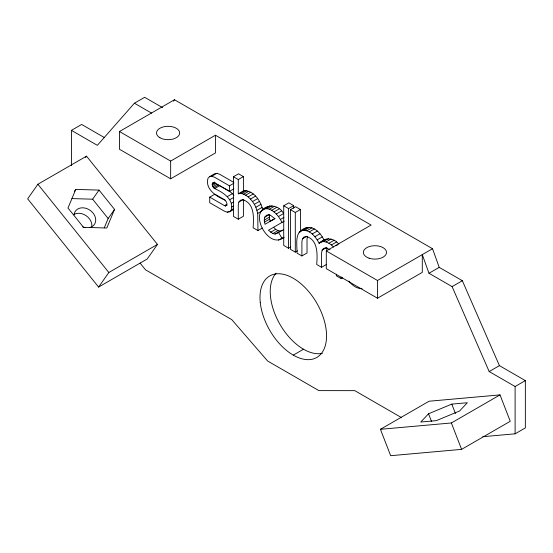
<?xml version="1.0" encoding="UTF-8"?>
<svg xmlns="http://www.w3.org/2000/svg" width="553" height="553" viewBox="0 0 553 553"><rect width="100%" height="100%" fill="white"/><g stroke="black" fill="none" stroke-linecap="round" stroke-linejoin="round"><path stroke-width="0.83" d="M225.168 200.124L214.847 194.165L209.725 197.124L209.725 202.723L224.47 211.239L227.338 212.228L229.689 211.758L231.272 209.96C234.126 199.315 222.852 192.202 214.64 188.601C212.967 187.474 211.806 185.303 212.359 183.285L213.686 182.525L214.64 182.87L229.44 191.414L233.829 188.884M274.952 218.546L264.998 224.297L264.237 220.129L264.783 217.17L266.422 215.338L268.309 214.827L270.486 215.29L274.882 218.649L269.836 221.504M270.12 221.338L269.352 217.177L269.767 214.951M262.35 228.036L257.961 230.573L253.108 227.774C253.848 218.179 254.65 203.103 242.795 199.785L240.444 200.255L238.855 202.052L238.281 205.032L238.281 219.209L233.428 216.41L233.428 176.753L238.55 173.794L243.403 176.601L243.41 190.861L238.295 193.82L238.281 179.552L233.428 176.753M243.832 199.84L243.403 202.073L243.403 216.258L238.281 219.209M326.678 264.334L321.556 267.293L316.703 264.486C317.436 254.905 318.252 239.829 306.41 236.518L304.06 236.988L302.477 238.785L301.903 241.765L301.903 255.942L297.051 253.143C297.023 242.159 294.002 230.566 307.558 227.407C315.362 226.792 321.072 234.078 324.224 240.361L319.109 243.32C315.887 236.767 308.857 227.974 300.632 231.036M307.454 236.573L307.026 238.806L307.026 252.991L301.903 255.942M330.086 249.79L326.063 247.862L323.712 248.332L322.129 250.129L321.556 253.108L321.556 267.293M326.678 250.15L327.106 247.917M75.761 189.403L67.998 208.011L83.517 227.318L106.798 228.009L114.554 209.4L99.035 190.094L75.761 189.403L74.282 191.504M104.275 227.808L108.153 218.504L114.554 209.4M262.979 209.442C269.007 206.746 274.965 212.069 278.429 216.541L283.551 213.582C277.136 200.822 256.855 205.357 259.647 220.17C260.94 230.732 273.037 246.417 284.235 237.216M173.594 101.192L174.492 99.74L432.522 248.712L439.22 267.362L462.343 280.71L499.421 365.637L525.35 380.609L525.35 427.904L515.113 433.815L482.755 436.704M37.887 184.253L27.65 198.817L98.593 287.069L147.229 258.991L157.467 244.419L86.524 156.167L37.887 184.253L108.83 272.498L98.593 287.069M85.549 157.557L86.524 156.167M71.945 198.582L92.641 199.198L99.035 190.094M233.822 182.428L219.762 174.313L216.894 173.317L214.571 173.773L209.456 176.725L207.9 178.501C205.052 189.133 216.223 196.301 224.47 199.875C226.191 200.981 227.38 203.179 226.806 205.225L225.465 206.006L224.47 205.633L209.725 197.124M162.568 107.635L144.665 97.3L134.427 103.211L97.356 145.335L71.42 130.363L71.42 165.617M428.54 413.768L420.778 422.036L436.296 420.646L459.578 410.997L467.333 402.729L451.815 404.112L428.54 413.768L431.589 421.621M266.532 207.79L268.101 206.483M304.261 229.301L305.747 228.085M319.109 243.32C324.749 237.216 333.839 237.569 338.823 244.156M324.224 240.361L326.139 239.09M71.42 130.363L81.664 124.453L104.628 137.711M119.455 131.517L170.649 161.075L215.449 135.209L215.449 152.946L170.649 178.806L119.455 149.248L119.455 131.517L174.492 99.74M209.456 176.725L211.778 176.269L216.894 173.317M212.359 183.285L214.557 182.02M212.186 184.28L215.11 182.594M212.359 185.497L216.016 183.382M212.891 186.741L217.281 184.204M213.686 187.833L218.808 184.875M214.64 188.601L219.762 185.642L229.592 191.317L232.46 193.633L233.871 195.527M238.281 179.552L243.403 176.601M211.778 176.269L214.64 177.264L229.44 185.808L233.829 183.278M227.338 196.591L232.46 193.633M238.295 193.82L239.912 193.522L245.034 190.571C254.788 191.476 261.002 201.631 262.841 210.437M229.689 199.744L233.345 197.628M239.912 193.522L241.709 193.647L246.825 190.695M241.709 193.647L243.638 194.2L248.76 191.241M108.83 272.498L157.467 244.419M224.47 205.633L226.668 204.368M225.465 206.006L226.93 205.156M231.272 203.338L233.463 202.073M243.638 194.2L245.67 195.181L250.786 192.223M238.855 202.052L243.244 199.515M245.67 195.181L248.145 196.889L253.267 193.93M231.845 206.981L233.304 206.138M227.338 212.228L228.804 211.384M231.272 209.96L233.463 208.695M248.145 196.889L250.447 199.045L255.569 196.087M229.689 211.758L233.345 209.649M250.447 199.045L252.534 201.555L257.65 198.596M252.534 201.555L254.359 204.32L259.475 201.368M257.961 230.573L257.726 213.396L255.866 207.271L260.988 204.32M257.007 210.327L262.129 207.375M261.41 210.741L264.334 209.055M264.901 208.73L270.016 205.771M257.726 213.396L261.382 211.287M267.051 208.668L272.166 205.716M269.332 209.207L274.454 206.255M271.661 210.292L276.783 207.34M290.767 246.977L288.576 248.249L283.724 245.442L283.724 205.785L288.839 202.833L293.691 205.633L293.691 208.218M264.783 217.17L269.173 214.633M273.991 211.896L279.113 208.944M264.237 220.129L269.352 217.177M276.279 213.997L281.394 211.039M264.424 222.147L269.546 219.195M283.724 205.785L288.576 208.592L293.691 205.633M297.486 250.862L295.295 252.127L290.443 249.327L290.443 209.67L295.558 206.711L300.41 209.511L300.41 231.928M278.429 216.541L280.343 219.465L284 217.357M290.443 209.67L295.295 212.47L300.41 209.511M284.235 221.131L268.44 230.248L272.836 233.58L275.014 234.023L276.908 233.497L283.717 229.564M270.576 232.281L275.698 229.322L277.959 230.622L280.136 231.064L282.023 230.546M272.836 233.58L277.959 230.622M275.014 234.023L280.136 231.064M278.477 240.161L282.866 237.624M299.138 232.26L307.558 227.407M304.53 230.269L309.652 227.311M306.839 230.774L311.961 227.815M309.279 231.907L314.401 228.949M302.477 238.785L306.867 236.249M312.21 233.981L317.325 231.03M314.878 236.684L319.993 233.725M317.201 239.843L322.323 236.891M321.017 242.048L323.367 241.585L328.482 238.626M323.367 241.585L326.042 241.965L331.157 239.014M326.042 241.965L328.931 243.251L334.053 240.292M322.129 250.129L326.519 247.599M328.931 243.251L331.406 244.958L336.528 242M525.35 380.609L515.113 386.519L489.177 371.554L452.105 286.62L428.983 273.272L422.285 254.629L422.285 272.359L377.485 298.226L326.291 268.668L326.291 250.931L371.084 225.064L215.449 135.209M335.899 245.843L337.365 245M336.355 274.164L336.355 275.836L341.208 278.636L342.673 277.793M326.291 250.931L377.485 280.489L432.522 248.712M428.983 273.272L439.22 267.362M293.27 355.13L303.507 349.213M452.105 286.62L462.343 280.71M380.429 429.308L429.066 401.229L500.009 394.89L510.246 421.282L461.61 449.361L390.667 455.7L380.429 429.308L451.372 422.969L500.009 394.89M489.177 371.554L499.421 365.637M243.41 190.861L245.034 190.571M362.07 288.383C356.671 289.074 352.026 285.058 348.881 281.097M134.427 103.211L151.584 113.116M401.63 417.688L354.798 390.653L318.908 390.618L267.631 361.012L231.735 319.599L145.508 269.816L140.103 263.09M331.406 244.958L333.708 247.108M273.562 227.297L275.698 229.322M92.641 199.198L108.153 218.504M280.343 219.465L282.037 222.403M278.601 232.523L282.037 238.481M254.359 204.32L255.866 207.271M451.815 404.112L455.472 413.54M451.372 422.969L461.61 449.361M515.113 386.519L515.113 433.815M377.485 280.489L377.485 298.226M341.208 276.97L341.208 278.636M295.295 212.47L295.295 252.127M288.576 208.592L288.576 248.249M229.44 185.808L229.44 191.414M170.649 161.075L170.649 178.806M74.067 214.917A11.585 9.138 35.1 0 1 90.955 210.956A11.585 9.138 35.1 0 1 89.614 227.56M85.521 227.691A11.585 9.138 35.1 0 1 82.701 226.937M73.943 214.446A11.585 9.138 35.1 0 1 85.895 215.525A11.585 9.138 35.1 0 1 91.846 226.17M322.358 353.339A47.06 27.173 60 0 1 279.977 324.376A47.06 27.173 60 0 1 276.078 273.189M369.134 258.203A11.585 6.691 0 0 0 386.512 252.41A11.585 6.691 0 0 0 369.134 246.617A11.585 6.691 0 0 0 369.134 258.203M260.276 302.664A47.06 27.173 60 0 0 313.523 358.883A47.06 27.173 60 0 0 306.003 288.548A47.06 27.173 60 0 0 260.276 302.664M159.9 137.725A11.585 6.691 0 0 0 179.283 134.725A11.585 6.691 0 0 0 165.091 126.533A11.585 6.691 0 0 0 159.9 137.725"/></g></svg>
